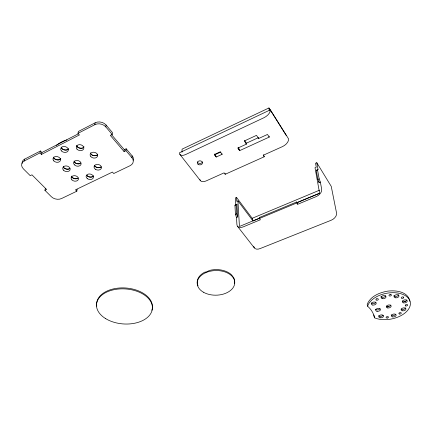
<?xml version="1.0" encoding="UTF-8"?>
<svg xmlns="http://www.w3.org/2000/svg" width="432" height="432" viewBox="0 0 432 432"><rect width="100%" height="100%" fill="white"/><g stroke="black" fill="none" stroke-linecap="round" stroke-linejoin="round"><path stroke-width="0.65" d="M182.012 152.134L182.083 149.153L268.969 107.951L286.281 135.513M45.338 188.395L44.912 190.301L51.354 196.722A7.322 5.216 12.1 0 0 61.49 198.553L76.815 191.214L75.481 189.826L112.439 172.076L113.729 173.529L130.07 165.699A7.517 5.767 8 0 0 131.971 157.766L132.16 155.876L126.155 148.775L124.297 149.688L124.087 151.573L125.944 150.66L126.155 148.775M124.087 151.573L110.322 135.4L112.207 134.449L112.46 132.575L106.088 125.032A7.852 6.183 12.4 0 0 95.148 122.812L78.343 131.468L77.987 133.348L79.412 134.951L41.445 154.424L39.976 152.896L40.441 151L41.904 152.528L41.445 154.424M112.207 134.449L105.813 126.905L106.088 125.032M77.987 133.348L94.84 124.681L95.148 122.812M76.815 191.214L77.15 189.308M44.912 190.301L46.602 189.475L31.946 174.82L30.24 175.678L23.42 168.885A7.69 5.562 15.5 0 1 24.23 160.996L24.732 159.095L40.441 151M317.525 169.884L319.178 178.88L320.36 182.077L319.081 182.617L317.898 179.426L316.267 170.424L318.038 169.479L316.791 162.707L315.549 163.242L316.262 167.157L315.014 167.697L319.604 193.163L296.617 202.721M316.267 170.424L318.038 169.479M236.504 217.42L235.445 214.337L234.949 205.286L236.936 204.25L237.676 216.929L236.504 217.42L236.909 224.64A6.755 4.25 -37.5 0 0 243.146 226.903L260.372 219.758L259.432 218.484L259.346 217.534L296.719 201.982L297.751 204.26L316.046 196.673A7.112 4.552 -32.2 0 0 321.683 189.259L320.36 182.077M234.949 205.286L236.936 204.25M24.23 160.996L39.976 152.896M41.904 152.528L78.586 133.682M270.335 109.841L179.431 152.815A7.452 3.937 -38.1 0 0 185.679 154.521L263.887 117.752A7.879 4.25 -34 0 0 270.335 109.841L288.576 138.888A7.598 4.374 -33.4 0 1 282.431 146.626L263.239 155.255L264.254 156.762L225.191 174.285L224.122 172.838L206.123 180.932A7.198 4.066 -37.9 0 1 199.93 179.593M214.418 154.996L220.833 152.032M222.091 154.321L220.25 151.783L214.38 154.499L216.238 157.021L222.091 154.321L222.075 153.851M245.894 143.413L258.552 137.587L258.611 138.526L267.484 134.449L269.206 137.101L239.603 150.66L237.805 148.1L246.472 144.11L246.397 143.17L244.615 140.567M252.347 220.271L252.196 218.295L236.542 197.429L235.402 197.921L235.791 204.741M259.227 218.425L253.039 220.995L237.913 200.88L236.768 201.371L236.542 197.429M235.445 214.337L236.612 213.845L236.099 204.79M317.898 179.426L319.178 178.88M252.196 218.295L319.61 190.161M259.951 217.96L239.447 226.487L237.913 200.88M296.978 202.738L319.253 193.477M259.432 218.484L296.854 202.932L296.719 201.982M388.589 306.779L386.737 306.801M111.44 134.53L124.297 149.688M125.944 150.66L131.971 157.766M237.465 226.255L254.318 247.876M179.863 154.381L200.351 180.592M214.369 154.024L216.238 157.021M238.102 147.668L239.539 149.72L239.603 150.66M246.472 144.11L244.328 140.983L256.5 135.356L258.611 138.526M263.477 154.813L264.254 156.762M296.854 202.932L297.751 204.26M316.791 162.707L331.241 186.376L336.55 213.003A6.885 4.606 -31.5 0 1 331.144 220.261L259.94 248.648A6.55 4.315 -37.3 0 1 253.741 246.251M236.612 213.845L237.676 216.929M409.898 301.342C408.121 291.357 395.447 290.023 387.207 291.211C379.269 292.675 370.397 296.32 367.195 304.333L367.594 306.202A47.045 28.177 -7.4 0 1 374.463 317.806A21.854 13.09 -10.8 0 0 407.246 310.846A21.854 13.09 -10.8 0 0 396.619 292.885A21.854 13.09 -10.8 0 0 367.594 306.202M374.463 317.806L374.053 315.943A46.937 28.199 -7.4 0 0 373.842 314.901M318.838 181.289L319.081 182.617M268.969 107.951L269.325 110.884M269.098 136.161L269.206 137.101M238.707 147.398L238.837 149.364M225.153 173.335L225.191 174.285M405.486 301.482A3.731 2.236 -11.7 0 1 404.546 301.725M375.862 302.119A2.462 1.496 -10.2 0 1 373.707 303.615A2.462 1.496 -10.2 0 1 371.185 302.935M379.939 308.804A2.435 1.463 -10.2 0 1 377.66 309.928A2.435 1.463 -10.2 0 1 375.484 309.215M390.782 305.035A2.457 1.474 -10.8 0 1 388.908 306.45A2.457 1.474 -10.8 0 1 386.397 306.153M385.641 295.742A2.489 1.523 -10.9 0 1 383.438 297.27A2.489 1.523 -10.9 0 1 380.905 296.579M398.579 294.829A2.506 1.517 -11.5 0 1 396.344 296.363A2.506 1.517 -11.5 0 1 393.822 295.666M406.825 299.943A2.489 1.49 -11.7 0 1 404.903 301.385A2.489 1.49 -11.7 0 1 402.381 301.082M405.545 307.919A2.457 1.453 -11.4 0 1 403.65 309.323A2.457 1.453 -11.4 0 1 401.161 309.026M395.577 314.437A2.425 1.431 -10.7 0 1 393.293 315.538A2.425 1.431 -10.7 0 1 391.16 314.842M383.033 315.301A2.414 1.431 -10.2 0 1 380.776 316.402A2.414 1.431 -10.2 0 1 378.626 315.706M202.403 161.941A2.592 2.014 0 0 1 199.924 163.453A2.592 2.014 0 0 1 197.402 161.989M56.484 145.476A26.811 20.137 12.4 0 1 66.852 139.979M22.108 163.382A7.668 5.557 15.6 0 1 24.732 159.095M94.84 124.681A7.873 6.188 12.3 0 1 105.813 126.905M84.013 146.772A3.856 2.948 13.1 0 1 79.996 148.203A3.856 2.948 13.1 0 1 76.712 145.341M69.898 168.388A3.764 2.786 12.9 0 1 66.01 169.036A3.764 2.786 12.9 0 1 63.239 166.439M59.454 159.743A4.968 3.699 14.2 0 1 53.676 158.042M68.267 149.488A5.022 3.802 14.3 0 1 61.328 148.144M69.012 169.004A4.887 3.623 12.9 0 1 63.326 167.346M77.242 178.578A4.811 3.542 11.7 0 1 71.647 176.963M93.172 176.548A4.801 3.569 10.6 0 1 86.519 175.295M101.11 167.119A4.855 3.667 10.4 0 1 94.392 165.834M97.335 155.142A4.936 3.775 11.4 0 1 91.4 154.597M82.55 148.106A5.006 3.834 13.1 0 1 76.745 146.356M79.877 163.696A4.984 3.742 12.4 0 1 74.088 161.989M68.548 148.565A3.866 2.927 14.2 0 1 64.568 149.99A3.866 2.927 14.2 0 1 61.231 147.139M60.799 158.479A3.829 2.846 14.2 0 1 56.873 159.867A3.829 2.846 14.2 0 1 53.552 157.091M80.779 162.999A3.78 2.835 12.3 0 1 76.853 163.658A3.78 2.835 12.3 0 1 74.104 161.028M101.012 166.871A3.737 2.819 10.4 0 1 94.662 165.656M78.149 178A3.704 2.727 11.7 0 1 74.304 178.637A3.704 2.727 11.7 0 1 71.593 176.105M93.539 175.748A3.699 2.749 10.6 0 1 90.131 177.147A3.699 2.749 10.6 0 1 86.767 175.149M97.729 154.246A3.802 2.905 11.4 0 1 93.728 155.65A3.802 2.905 11.4 0 1 90.526 152.842M132.16 155.876A7.495 5.762 8.1 0 1 133.348 160.283M96.768 306.202A27.977 17.545 4.1 0 1 125.901 288.009A27.977 17.545 4.1 0 1 151.87 310.306M198.029 285.811A18.76 12.328 -1.4 0 1 205.27 271.939L205.357 272.376L209.704 270.383A18.76 12.328 -1.4 0 1 231.644 274.952L233.782 277.846A18.76 12.328 -1.4 0 1 234.479 283.592M376.396 298.922L376.164 299.084A1.242 0.756 -10.5 0 0 376.807 300.235A1.242 0.756 -10.5 0 0 378.324 299.182A1.242 0.756 -10.5 0 0 376.396 298.922M390.442 294.451L390.118 294.484A1.253 0.761 -11.2 0 0 389.146 295.758A1.253 0.761 -11.2 0 0 391.235 295.558A1.253 0.761 -11.2 0 0 390.442 294.451M387.385 318.001L387.077 318.028A1.21 0.713 -10.4 0 1 386.305 316.996A1.21 0.713 -10.4 0 1 388.319 316.813A1.21 0.713 -10.4 0 1 387.385 318.001M403.493 297.113L403.277 296.989A1.253 0.756 -11.7 0 0 401.279 297.621A1.253 0.756 -11.7 0 0 402.662 298.404A1.253 0.756 -11.7 0 0 403.493 297.113M372.767 305.035A2.468 1.496 -10.2 0 0 376.202 303.124A2.468 1.496 -10.2 0 0 372.352 302.476A2.468 1.496 -10.2 0 0 372.767 305.035M377.055 311.299A2.441 1.463 -10.2 0 0 380.468 309.425A2.441 1.463 -10.2 0 0 376.661 308.794A2.441 1.463 -10.2 0 0 377.055 311.299M387.688 307.935A2.462 1.474 -10.8 0 0 391.154 306.04A2.462 1.474 -10.8 0 0 387.342 305.402A2.462 1.474 -10.8 0 0 387.688 307.935M382.509 298.69A2.495 1.523 -10.9 0 0 386.008 296.746A2.495 1.523 -10.9 0 0 382.131 296.082A2.495 1.523 -10.9 0 0 382.509 298.69M395.437 297.783A2.506 1.517 -11.5 0 0 398.979 295.828A2.506 1.517 -11.5 0 0 395.113 295.164A2.506 1.517 -11.5 0 0 395.437 297.783M403.704 302.87A2.495 1.49 -11.7 0 0 407.241 300.947A2.495 1.49 -11.7 0 0 403.412 300.294A2.495 1.49 -11.7 0 0 403.704 302.87M402.462 310.802A2.457 1.453 -11.3 0 0 405.95 308.929A2.457 1.453 -11.3 0 0 402.176 308.297A2.457 1.453 -11.3 0 0 402.462 310.802M392.72 316.904A2.43 1.431 -10.7 0 0 396.149 315.068A2.43 1.431 -10.7 0 0 392.396 314.447A2.43 1.431 -10.7 0 0 392.72 316.904M380.182 317.768A2.419 1.431 -10.1 0 0 383.573 315.938A2.419 1.431 -10.1 0 0 379.809 315.317A2.419 1.431 -10.1 0 0 380.182 317.768M405.74 305.921A1.237 0.734 -11.6 0 0 407.673 305.138A1.237 0.734 -11.6 0 0 405.956 304.609A1.237 0.734 -11.6 0 0 405.74 305.921M399.379 313.983A1.22 0.718 -11.1 0 0 401.279 313.222A1.22 0.718 -11.1 0 0 399.578 312.709A1.22 0.718 -11.1 0 0 399.379 313.983M198.083 164.3A2.597 2.02 -0.1 0 0 202.414 163.361A2.597 2.02 -0.1 0 0 199.206 160.915A2.597 2.02 -0.1 0 0 198.083 164.3M63.509 170.213A3.78 2.792 12.8 0 0 69.919 170.165A3.78 2.792 12.8 0 0 65.923 165.92A3.78 2.792 12.8 0 0 63.509 170.213M74.396 164.813A3.796 2.835 12.2 0 0 80.849 164.765A3.796 2.835 12.2 0 0 76.885 160.461A3.796 2.835 12.2 0 0 74.396 164.813M71.879 179.847A3.721 2.727 11.6 0 0 78.203 179.798A3.721 2.727 11.6 0 0 74.304 175.657A3.721 2.727 11.6 0 0 71.879 179.847M53.811 160.893A3.839 2.851 14.1 0 0 60.302 160.844A3.839 2.851 14.1 0 0 56.198 156.492A3.839 2.851 14.1 0 0 53.811 160.893M95.429 169.279A3.753 2.819 10.3 0 0 101.439 167.956A3.753 2.819 10.3 0 0 96.401 164.489A3.753 2.819 10.3 0 0 95.429 169.279M87.507 178.745A3.71 2.749 10.5 0 0 93.431 177.449A3.71 2.749 10.5 0 0 88.414 174.069A3.71 2.749 10.5 0 0 87.507 178.745M90.85 156.654A3.818 2.905 11.3 0 0 97.367 156.605A3.818 2.905 11.3 0 0 93.458 152.21A3.818 2.905 11.3 0 0 90.85 156.654M61.506 150.968A3.883 2.927 14.1 0 0 68.072 150.925A3.883 2.927 14.1 0 0 63.968 146.459A3.883 2.927 14.1 0 0 61.506 150.968M77.015 149.175A3.872 2.954 13 0 0 83.592 149.132A3.872 2.954 13 0 0 79.569 144.65A3.872 2.954 13 0 0 77.015 149.175M105.781 318.708A28.01 17.539 4.1 0 0 151.816 311.245A28.01 17.539 4.1 0 0 115.744 289.37A28.01 17.539 4.1 0 0 105.781 318.708M203.423 292.21A18.781 12.323 -1.4 0 0 234.349 285.169A18.781 12.323 -1.4 0 0 210.157 271.231A18.781 12.323 -1.4 0 0 203.423 292.21"/></g></svg>
